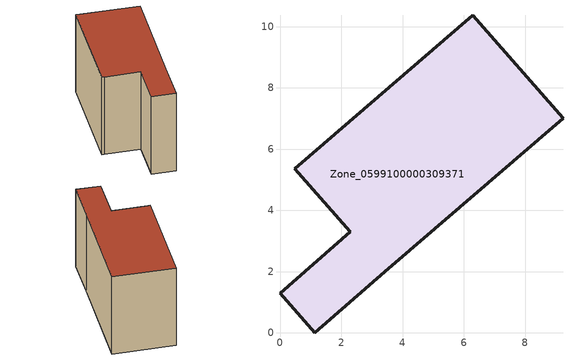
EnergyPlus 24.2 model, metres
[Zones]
Zone_0599100000309371
 floor ground (C_G): 6.3,10.37 9.24,7 3.42,2 1.13,0 0,1.3 2.29,3.3 0.6,5.22 0.48,5.35 z0
 wall outside (C_F): 0,1.3 1.13,0 3.42,2 9.24,7 6.3,10.37 0.48,5.35 0.6,5.22 2.29,3.3 0,1.3 z0:6.32
 roof outside (C_R): 0.48,5.35 0.6,5.22 2.29,3.3 0,1.3 1.13,0 3.42,2 9.24,7 6.3,10.37 z6.32
[BUILDING]
Pand.0599100000309371: North Axis=0; Terrain=City; Loads Convergence Tolerance Value=0.04; Temperature Convergence Tolerance Value=0.4; Solar Distribution=FullExterior; Maximum Number of Warmup Days=25; Minimum Number of Warmup Days=1
[Site:Location]
Rotterdam.The.Hague.AP_ZH_NLD Design_Conditions: Latitude=51.96; Longitude=4.45; Time Zone=1; Elevation=-4.5
[SITE:GROUNDTEMPERATURE:BUILDINGSURFACE]
18, 18, 18, 18, 18, 18, 18, 18, 18, 18, 18, 18
[MATERIAL] Thermal Absorptance=0.9; Solar Absorptance=0.7; Visible Absorptance=0.7
Name | Roughness | Thickness | Conductivity | Density | Specific Heat
G.TI.1946 | MediumSmooth | 0.15 | 1 | 540 | 1210
F.TI.1946 | Rough | 0.3 | 0.857143 | 1920 | 840
R.TI.1946 | MediumRough | 0.2 | 0.1 | 1500 | 1000
[CONSTRUCTION]
C_G: G.TI.1946
C_F: F.TI.1946
C_R: R.TI.1946
[ZONE]
Zone_0599100000309371: Type=1; Multiplier=1; Ceiling Height=Autocalculate; Volume=Autocalculate; Floor Area=autocalculate; Part of Total Floor Area=Yes
[ZONEINFILTRATION:DESIGNFLOWRATE]
Infil_Zone_0599100000309371: Zone or ZoneList or Space or SpaceList=Zone_0599100000309371; Schedule=AlwaysOn; Design Flow Rate Calculation Method=Flow/Area; Flow Rate per Floor Area=0.003; Constant Term Coefficient=1; Temperature Term Coefficient=0; Velocity Term Coefficient=0; Velocity Squared Term Coefficient=0
[HVACTEMPLATE:ZONE:IDEALLOADSAIRSYSTEM]
Zone_0599100000309371: Maximum Heating Supply Air Temperature=50; Minimum Cooling Supply Air Temperature=13; Maximum Heating Supply Air Humidity Ratio=0.0156; Minimum Cooling Supply Air Humidity Ratio=0.0077; Heating Limit=NoLimit; Cooling Limit=NoLimit; Dehumidification Control Type=ConstantSensibleHeatRatio; Cooling Sensible Heat Ratio=0.7; Dehumidification Setpoint=60; Humidification Control Type=None; Humidification Setpoint=30; Outdoor Air Method=None; Outdoor Air Flow Rate per Person=0.00944; Outdoor Air Flow Rate per Zone Floor Area=0; Outdoor Air Flow Rate per Zone=0; Demand Controlled Ventilation Type=None; Outdoor Air Economizer Type=NoEconomizer; Heat Recovery Type=None; Sensible Heat Recovery Effectiveness=0.7; Latent Heat Recovery Effectiveness=0.65
[ZONECONTROL:THERMOSTAT]
ThermostatControl_Zone_0599100000309371: Zone or ZoneList=Zone_0599100000309371; Control Type Schedule=DualSetpointControlType; Control 1=Thermostat_Zone_0599100000309371; Temperature Difference Between Cutout And Setpoint=0
[THERMOSTATSETPOINT:DUALSETPOINT]
Thermostat_Zone_0599100000309371: Heating Setpoint Temperature Schedule=HeatingSetpoint_Zone_0599100000309371; Cooling Setpoint Temperature Schedule=CoolingSetpoint_Zone_0599100000309371
[SCHEDULE:COMPACT]
HeatingSetpoint_Zone_0599100000309371: Through: 12/31, For: AllDays, Until: 24:00, 21
CoolingSetpoint_Zone_0599100000309371: Through: 12/31, For: AllDays, Until: 24:00, 24
DualSetpointControlType: Through: 12/31, For: AllDays, Until: 24:00, 4
AlwaysOn: Through: 12/31, For: AllDays, Until: 24:00, 1
